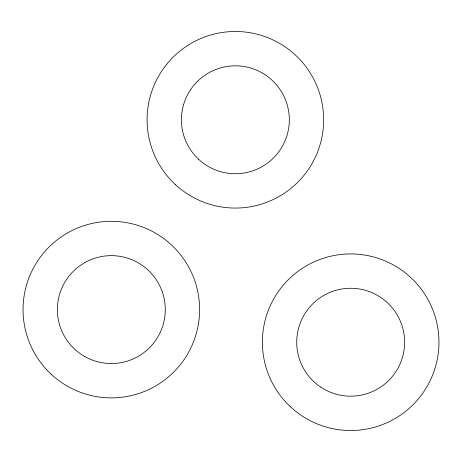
<?xml version="1.0" encoding="UTF-8"?>
<svg xmlns="http://www.w3.org/2000/svg" width="462" height="462" viewBox="0 0 462 462"><rect width="100%" height="100%" fill="white"/><g stroke="black" fill="none" stroke-linecap="round" stroke-linejoin="round"><path stroke-width="0.69" d="M175.196 184.378A88.288 88.288 0 0 0 321.408 139.593A88.288 88.288 0 0 0 209.517 35.36A88.288 88.288 0 0 0 175.196 184.378M51.155 374.197A88.288 88.288 0 0 0 197.366 329.406A88.288 88.288 0 0 0 85.476 225.179A88.288 88.288 0 0 0 51.155 374.197M290.488 406.826A88.288 88.288 0 0 0 436.706 362.041A88.288 88.288 0 0 0 324.809 257.808A88.288 88.288 0 0 0 290.488 406.826M84.355 356.317A53.956 53.956 0 0 0 165.286 309.592A53.956 53.956 0 0 0 84.355 262.866A53.956 53.956 0 0 0 84.355 356.317M320.622 387.041A53.956 53.956 0 0 0 404.498 345.836A53.956 53.956 0 0 0 326.882 293.797A53.956 53.956 0 0 0 320.622 387.041M198.596 159.257A53.956 53.956 0 0 0 287.947 131.884A53.956 53.956 0 0 0 219.571 68.185A53.956 53.956 0 0 0 198.596 159.257"/></g></svg>
